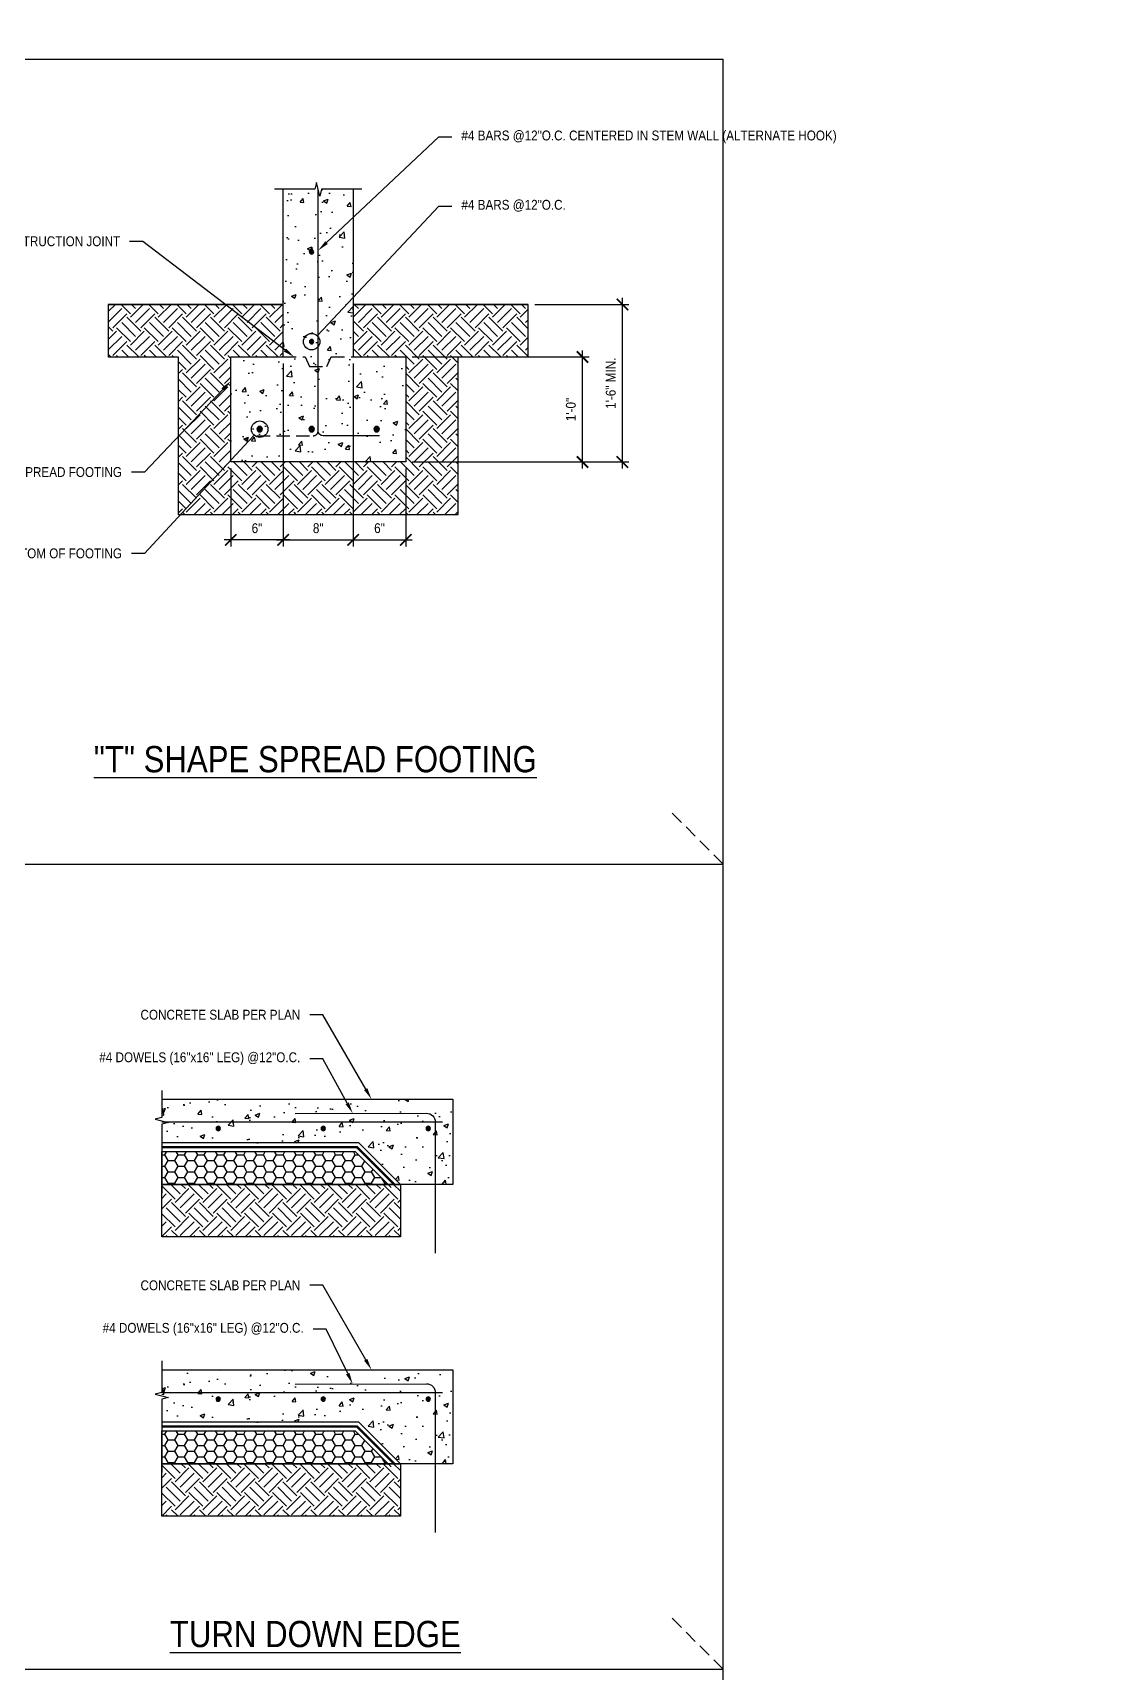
# Model space of a CAD drawing. Header units: inches. Extents: x -2661 to 42767, y -1222 to 9099.
# Drawn here: x -188 to -65.3, y 2043.2 to 2230.5 of the extents above; entities that cross this region are included whole.
import ezdxf
from ezdxf import colors
from ezdxf.entities.mleader import LeaderData, LeaderLine
from ezdxf.math import Vec2, Vec3

# ---------------------------------------------------------------- set-up
doc = ezdxf.new("R2010")
doc.units = ezdxf.units.IN
doc.header["$LTSCALE"] = 12
doc.header["$MEASUREMENT"] = 0
doc.header["$PDMODE"] = 3
doc.linetypes.add('HIDDEN2', pattern=[0.1875, 0.125, -0.0625])
doc.layers.get('0').update_dxf_attribs({"linetype": 'CONTINUOUS'})
doc.layers.get('DefPoints').update_dxf_attribs({"color": 251, "linetype": 'CONTINUOUS'})
doc.layers.add('DESIGNER COMMENTS', color=221, linetype='CONTINUOUS', plot=False)
doc.layers.add('S-ANNO-GRID-NONPLOT', color=251, linetype='CONTINUOUS', plot=False)
for name, color, linetype in [('S-ANNO-DIMS', 2, 'CONTINUOUS'), ('S-ANNO-NOTE', 4, 'CONTINUOUS'), ('S-BREAK', 2, 'CONTINUOUS'), ('S-CONC', 4, 'CONTINUOUS'), ('S-GRADE', 3, 'CONTINUOUS'), ('S-REBAR', 7, 'CONTINUOUS')]:
    doc.layers.add(name, color=color, linetype=linetype)
doc.layers.add('S-ANNO-NONPLOT', color=253, linetype='CONTINUOUS', plot=False, transparency=0.5)
doc.layers.add('S-HATCH-SOIL', color=7, linetype='CONTINUOUS', true_color=0x8f8f8f, transparency=0.8)
doc.layers.add('S-HATCH1', color=1, linetype='CONTINUOUS', transparency=0.5)
doc.layers.add('S-HATCH2', color=2, linetype='CONTINUOUS', transparency=0.5)
doc.styles.add('Arial', font='arial.ttf', dxfattribs={"width": 0.85})
doc.dimstyles.new('DIM-12_Se', dxfattribs={"dimscale": 12, "dimtxt": 0.09375, "dimasz": 0.109375, "dimexe": 0.0625, "dimexo": 0.0625, "dimgap": 0.0625, "dimtad": 1, "dimdec": 4, "dimzin": 11, "dimdsep": 46, "dimlunit": 4, "dimtxsty": 'Arial', "dimblk": 'ARCHTICK', "dimcen": 0.125, "dimdle": 0.0625, "dimclrd": 256, "dimclre": 256, "dimclrt": 4, "dimadec": 0, "dimazin": 0, "dimtfac": 0.75, "dimtdec": 4, "dimtmove": 0, "dimatfit": 3, "dimfxl": 1, "dimfrac": 1, "dimtolj": 1, "dimtzin": 0, "dimarcsym": 0})

# ---------------------------------------------------------------- blocks, each defined once
blk = doc.blocks.new('Se_24x36_STARTERS_GRID')
for p, q in [((-93.21, 276), (0, 276)), ((0, 184), (0, 276)), ((-93.21, 184), (0, 184)), ((0, 92), (0, 184)), ((-93.21, 92), (0, 92)), ((0, 0), (0, 92))]:
    blk.add_line(p, q)
at = {"linetype": 'HIDDEN2'}
for p, q in [((0, 184), (-6, 190)), ((0, 92), (-6, 98))]:
    blk.add_line(p, q, dxfattribs=at)
blk = doc.blocks.new('*U285')
h = blk.add_hatch(color=256)
h.dxf.hatch_style = 1
h.paths.add_polyline_path([(0.25, 0, 1), (-0.25, 0, 1)])
at = {"color": 0}
blk.add_circle((0, 0), 0.25, dxfattribs=at)
blk = doc.blocks.new('*U286')
h = blk.add_hatch(color=256)
h.dxf.hatch_style = 1
h.paths.add_polyline_path([(0.3125, 0, 1), (-0.3125, 0, 1)])
at = {"color": 0}
blk.add_circle((0, 0), 0.3125, dxfattribs=at)
blk = doc.blocks.new('_ARCHTICK')
at = {"color": 0, "linetype": 'ByBlock', "const_width": 0.15}
blk.add_lwpolyline([(-0.5, -0.5), (0.5, 0.5)], dxfattribs=at)
blk = doc.blocks.new('*D1944')
at = {"layer": 'DefPoints', "color": 0, "transparency": 16777216}
for p in [(-151.37, 2193.5), (-145.37, 2181.5), (-145.37, 2172.6)]:
    blk.add_point(p, dxfattribs=at)
at = {"layer": 'S-ANNO-DIMS', "lineweight": -2, "transparency": 16777216}
for p, q in [((-151.37, 2192.75), (-151.37, 2171.85)), ((-145.37, 2180.75), (-145.37, 2171.85)), ((-152.12, 2172.6), (-144.62, 2172.6))]:
    blk.add_line(p, q, dxfattribs=at)
at = {"layer": 'S-ANNO-DIMS', "lineweight": -2, "transparency": 16777216, "xscale": 1.3125, "yscale": 1.3125, "zscale": 1.3125, "rotation": 180}
blk.add_blockref('_ARCHTICK', (-151.37, 2172.6), dxfattribs=at)
at = {"layer": 'S-ANNO-DIMS', "lineweight": -2, "transparency": 16777216, "xscale": 1.3125, "yscale": 1.3125, "zscale": 1.3125}
blk.add_blockref('_ARCHTICK', (-145.37, 2172.6), dxfattribs=at)
at = {"layer": 'S-ANNO-DIMS', "color": 4, "transparency": 16777216, "insert": (-148.37, 2173.93), "char_height": 1.125, "attachment_point": 5, "style": 'Arial'}
blk.add_mtext('\\A1;6"', dxfattribs=at)
blk = doc.blocks.new('_DotBlank')
at = {"color": 0, "lineweight": -2}
blk.add_line((-0.5, 0), (-1, 0), dxfattribs=at)
blk.add_circle((0, 0), 0.5, dxfattribs=at)
blk = doc.blocks.new('*D1930')
at = {"layer": 'DefPoints', "color": 0, "transparency": 16777216}
for p in [(-159.37, 2193.5), (-165.37, 2181.5), (-165.37, 2172.6)]:
    blk.add_point(p, dxfattribs=at)
at = {"layer": 'S-ANNO-DIMS', "lineweight": -2, "transparency": 16777216}
for p, q in [((-159.37, 2192.75), (-159.37, 2171.85)), ((-165.37, 2180.75), (-165.37, 2171.85)), ((-158.62, 2172.6), (-166.12, 2172.6))]:
    blk.add_line(p, q, dxfattribs=at)
at = {"layer": 'S-ANNO-DIMS', "lineweight": -2, "transparency": 16777216, "xscale": 1.3125, "yscale": 1.3125, "zscale": 1.3125, "rotation": 180}
blk.add_blockref('_ARCHTICK', (-165.37, 2172.6), dxfattribs=at)
at = {"layer": 'S-ANNO-DIMS', "lineweight": -2, "transparency": 16777216, "xscale": 1.3125, "yscale": 1.3125, "zscale": 1.3125}
blk.add_blockref('_ARCHTICK', (-159.37, 2172.6), dxfattribs=at)
at = {"layer": 'S-ANNO-DIMS', "color": 4, "transparency": 16777216, "insert": (-162.37, 2173.93), "char_height": 1.125, "attachment_point": 5, "style": 'Arial'}
blk.add_mtext('\\A1;6"', dxfattribs=at)
blk = doc.blocks.new('*D1931')
at = {"layer": 'DefPoints', "color": 0, "transparency": 16777216}
for p in [(-159.37, 2193.5), (-151.37, 2193.5), (-151.37, 2172.6)]:
    blk.add_point(p, dxfattribs=at)
at = {"layer": 'S-ANNO-DIMS', "lineweight": -2, "transparency": 16777216}
for p, q in [((-159.37, 2192.75), (-159.37, 2171.85)), ((-151.37, 2192.75), (-151.37, 2171.85)), ((-160.12, 2172.6), (-150.62, 2172.6))]:
    blk.add_line(p, q, dxfattribs=at)
at = {"layer": 'S-ANNO-DIMS', "lineweight": -2, "transparency": 16777216, "xscale": 1.3125, "yscale": 1.3125, "zscale": 1.3125, "rotation": 180}
blk.add_blockref('_ARCHTICK', (-159.37, 2172.6), dxfattribs=at)
at = {"layer": 'S-ANNO-DIMS', "lineweight": -2, "transparency": 16777216, "xscale": 1.3125, "yscale": 1.3125, "zscale": 1.3125}
blk.add_blockref('_ARCHTICK', (-151.37, 2172.6), dxfattribs=at)
at = {"layer": 'S-ANNO-DIMS', "color": 4, "transparency": 16777216, "insert": (-155.37, 2173.93), "char_height": 1.125, "attachment_point": 5, "style": 'Arial'}
blk.add_mtext('\\A1;8"', dxfattribs=at)
blk = doc.blocks.new('*D1932')
at = {"layer": 'DefPoints', "color": 0, "transparency": 16777216}
for p in [(-145.37, 2193.5), (-125.17, 2193.5), (-145.37, 2181.5)]:
    blk.add_point(p, dxfattribs=at)
at = {"layer": 'S-ANNO-DIMS', "lineweight": -2, "transparency": 16777216}
for p, q in [((-125.17, 2180.75), (-125.17, 2194.25)), ((-144.62, 2193.5), (-124.42, 2193.5)), ((-144.62, 2181.5), (-124.42, 2181.5))]:
    blk.add_line(p, q, dxfattribs=at)
at = {"layer": 'S-ANNO-DIMS', "lineweight": -2, "transparency": 16777216, "xscale": 1.3125, "yscale": 1.3125, "zscale": 1.3125}
for p, rotation in [((-125.17, 2193.5), 90), ((-125.17, 2181.5), 270)]:
    blk.add_blockref('_ARCHTICK', p, dxfattribs=dict(at, rotation=rotation))
at = {"layer": 'S-ANNO-DIMS', "color": 4, "transparency": 16777216, "insert": (-126.5, 2187.5), "char_height": 1.125, "attachment_point": 5, "rotation": 90, "style": 'Arial'}
blk.add_mtext('\\A1;1\'-0"', dxfattribs=at)
blk = doc.blocks.new('*D1933')
at = {"layer": 'DefPoints', "color": 0, "transparency": 16777216}
for p in [(-131.37, 2199.5), (-120.61, 2199.5), (-140.31, 2181.5)]:
    blk.add_point(p, dxfattribs=at)
at = {"layer": 'S-ANNO-DIMS', "lineweight": -2, "transparency": 16777216}
for p, q in [((-130.62, 2199.5), (-119.86, 2199.5)), ((-120.61, 2180.75), (-120.61, 2200.25)), ((-139.56, 2181.5), (-119.86, 2181.5))]:
    blk.add_line(p, q, dxfattribs=at)
at = {"layer": 'S-ANNO-DIMS', "lineweight": -2, "transparency": 16777216, "xscale": 1.3125, "yscale": 1.3125, "zscale": 1.3125}
for p, rotation in [((-120.61, 2199.5), 90), ((-120.61, 2181.5), 270)]:
    blk.add_blockref('_ARCHTICK', p, dxfattribs=dict(at, rotation=rotation))
at = {"layer": 'S-ANNO-DIMS', "color": 4, "transparency": 16777216, "insert": (-121.94, 2190.5), "char_height": 1.125, "attachment_point": 5, "rotation": 90, "style": 'Arial'}
blk.add_mtext('\\A1;1\'-6" MIN.', dxfattribs=at)

msp = doc.modelspace()

# ---------------------------------------------------------------- hatches: boundary and pattern name
at = {"layer": 'S-HATCH-SOIL'}
h = msp.add_hatch(dxfattribs=at)
h.set_pattern_fill('EARTH', color=256, scale=9, angle=45, style=0)
h.set_pattern_definition([(45, (-2247.111, 259.0165), (2e-16, 3.1819805), [2.25, -2.25]), (45, (-2247.7076, 259.6131), (2e-16, 3.1819805), [2.25, -2.25]), (45, (-2248.3042, 260.2098), (2e-16, 3.1819805), [2.25, -2.25]), (135, (-2248.3042, 260.6075), (-3.1819805, 7e-16), [2.25, -2.25]), (135, (-2247.7076, 261.2041), (-3.1819805, 7e-16), [2.25, -2.25]), (135, (-2247.111, 261.8007), (-3.1819805, 7e-16), [2.25, -2.25])])
h.paths.add_polyline_path([(-131.37364, 2199.49914), (-151.37364, 2199.49914), (-151.37364, 2193.49914), (-145.37364, 2193.49914), (-145.37364, 2181.49914), (-165.37364, 2181.49914), (-165.37364, 2193.49914), (-159.37364, 2193.49914), (-159.37364, 2199.49914), (-179.37364, 2199.49914), (-179.37364, 2193.49914), (-171.37364, 2193.49914), (-171.37364, 2175.49914), (-139.37364, 2175.49914), (-139.37364, 2193.49914), (-131.37364, 2193.49914)])
h = msp.add_hatch(dxfattribs=at)
h.set_pattern_fill('HONEY', color=256, scale=6, style=0)
h.set_pattern_definition([(1e-14, (6154.4842, 4867.327), (1.125, 0.64951905), [0.75, -1.5]), (120, (6154.4842, 4867.327), (-1.125, 0.64951905), [0.75, -1.5]), (60, (6154.4842, 4867.327), (1e-17, 1.299038106), [-1.5, 0.75])])
h.paths.add_polyline_path([(-173.23953, 2102.69505), (-151.14183, 2102.69505), (-147.39183, 2098.94505), (-173.23953, 2098.94505)])
h = msp.add_hatch(dxfattribs=at)
h.set_pattern_fill('EARTH', color=256, scale=9, angle=135, style=0)
h.set_pattern_definition([(135, (1356.8088, -1789.9211), (-3.1819805, -5e-13), [2.25, -2.25]), (135, (1356.2122, -1790.5178), (-3.1819805, -5e-13), [2.25, -2.25]), (135, (1355.6156, -1791.1144), (-3.1819805, -5e-13), [2.25, -2.25]), (225, (1355.2178, -1791.1144), (5e-13, -3.1819805), [2.25, -2.25]), (225, (1354.6212, -1790.5178), (5e-13, -3.1819805), [2.25, -2.25]), (225, (1354.0246, -1789.9211), (5e-13, -3.1819805), [2.25, -2.25])])
h.paths.add_polyline_path([(-173.24189, 2092.94505), (-173.24189, 2098.94505), (-145.97762, 2098.94505), (-145.97762, 2092.94505)])
h = msp.add_hatch(dxfattribs=at)
h.set_pattern_fill('HONEY', color=256, scale=6, style=0)
h.set_pattern_definition([(1e-14, (6154.4842, 4835.4044), (1.125, 0.64951905), [0.75, -1.5]), (120, (6154.4842, 4835.4044), (-1.125, 0.64951905), [0.75, -1.5]), (60, (6154.4842, 4835.4044), (1e-17, 1.299038106), [-1.5, 0.75])])
h.paths.add_polyline_path([(-173.23953, 2070.77248), (-151.14183, 2070.77248), (-147.39183, 2067.02248), (-173.23953, 2067.02248)])
h = msp.add_hatch(dxfattribs=at)
h.set_pattern_fill('EARTH', color=256, scale=9, angle=135, style=0)
h.set_pattern_definition([(135, (1356.8088, -1821.8437), (-3.1819805, -5e-13), [2.25, -2.25]), (135, (1356.2122, -1822.4403), (-3.1819805, -5e-13), [2.25, -2.25]), (135, (1355.6156, -1823.037), (-3.1819805, -5e-13), [2.25, -2.25]), (225, (1355.2178, -1823.037), (5e-13, -3.1819805), [2.25, -2.25]), (225, (1354.6212, -1822.4403), (5e-13, -3.1819805), [2.25, -2.25]), (225, (1354.0246, -1821.8437), (5e-13, -3.1819805), [2.25, -2.25])])
h.paths.add_polyline_path([(-173.24189, 2061.02248), (-173.24189, 2067.02248), (-145.97762, 2067.02248), (-145.97762, 2061.02248)])
at = {"layer": 'S-HATCH2'}
h = msp.add_hatch(dxfattribs=at)
h.set_pattern_fill('AR-CONC', color=256, scale=0.75, style=0)
h.set_pattern_definition([(50, (-1339.673, 988.069), (5.379451, -0.470641), [0.5625, -6.1875]), (355, (-1339.673, 988.069), (-1.040635, 5.641441), [0.45, -4.95]), (100.45144, (-1339.2245, 988.03), (4.338816, 5.1708), [0.478051, -5.258566]), (46.1842, (-1339.673, 989.569), (8.00431, -1.241395), [0.84375, -9.28125]), (96.63564, (-1339.006, 989.466), (7.009965, 7.30589), [0.717078, -7.887853]), (351.18416, (-1339.673, 989.569), (7.009965, 7.30589), [0.675, -7.425]), (21, (-1338.923, 989.194), (4.476803, -3.019642), [0.5625, -6.1875]), (326, (-1338.923, 989.194), (1.824865, 5.438625), [0.45, -4.95]), (71.45144, (-1338.5497, 988.9425), (6.301668, 2.418984), [0.478051, -5.258566]), (37.5, (-1339.6728, 988.0692), (0.091199, 2.496704), [0, -4.89, 0, -5.025, 0, -4.96875]), (7.5, (-1339.6728, 988.0692), (1.9730215, 2.958088), [0, -2.865, 0, -4.7775, 0, -1.89375]), (327.5, (-1341.3453, 988.0692), (4.0036683, -0.1691615), [0, -1.875, 0, -5.85, 0, -7.7625]), (317.5, (-1342.0953, 988.069), (4.373896, 0.7507874), [0, -2.4375, 0, -3.885, 0, -5.5125])])
h.paths.add_polyline_path([(-159.37364, 2193.49914), (-165.37364, 2193.49914), (-165.37364, 2181.49914), (-145.37364, 2181.49914), (-145.37364, 2193.49914), (-151.37364, 2193.49914), (-151.37364, 2212.67356), (-154.99507, 2212.67356), (-155.18435, 2211.89521), (-155.37364, 2212.67356), (-159.37364, 2212.67356)])
h = msp.add_hatch(dxfattribs=at)
h.set_pattern_fill('AR-CONC', color=256, scale=0.75, style=0)
h.set_pattern_definition([(50, (6154.484, 4867.327), (5.3794514, -0.470641), [0.5625, -6.1875]), (355, (6154.484, 4867.327), (-1.040635, 5.641441), [0.45, -4.95]), (100.451444, (6154.9325, 4867.288), (4.3388164, 5.1708), [0.4780514, -5.258566]), (46.1842, (6154.484, 4868.827), (8.00431, -1.2413946), [0.84375, -9.28125]), (96.63564, (6155.151, 4868.7235), (7.009965, 7.3058895), [0.717078, -7.887853]), (351.18416, (6154.484, 4868.827), (7.009965, 7.3058895), [0.675, -7.425]), (21, (6155.234, 4868.452), (4.476803, -3.0196417), [0.5625, -6.1875]), (326, (6155.234, 4868.452), (1.824865, 5.4386253), [0.45, -4.95]), (71.451445, (6155.6073, 4868.2003), (6.301668, 2.4189836), [0.4780514, -5.258566]), (37.5, (6154.4842, 4867.327), (0.0911989, 2.4967039), [0, -4.89, 0, -5.025, 0, -4.96875]), (7.5, (6154.4842, 4867.327), (1.9730215, 2.9580878), [0, -2.865, 0, -4.7775, 0, -1.89375]), (327.5, (6152.8117, 4867.327), (4.0036683, -0.16916154), [0, -1.875, 0, -5.85, 0, -7.7625]), (317.5, (6152.0617, 4867.327), (4.3738963, 0.7507874), [0, -2.4375, 0, -3.885, 0, -5.5125])])
h.paths.add_polyline_path([(-150.72762, 2103.69505), (-145.97762, 2098.94505), (-139.97762, 2098.94505), (-139.97762, 2108.69505), (-173.24103, 2108.69505), (-173.23888, 2106.19498), (-172.46085, 2106.00577), (-173.23921, 2105.81648), (-173.23912, 2103.69505)])
h = msp.add_hatch(dxfattribs=at)
h.set_pattern_fill('AR-CONC', color=256, scale=0.75, style=0)
h.set_pattern_definition([(50, (6154.484, 4835.4044), (5.3794514, -0.470641), [0.5625, -6.1875]), (355, (6154.484, 4835.4044), (-1.040635, 5.641441), [0.45, -4.95]), (100.451444, (6154.9325, 4835.365), (4.3388164, 5.1708), [0.4780514, -5.258566]), (46.1842, (6154.484, 4836.9044), (8.00431, -1.2413946), [0.84375, -9.28125]), (96.63564, (6155.151, 4836.801), (7.009965, 7.3058895), [0.717078, -7.887853]), (351.18416, (6154.484, 4836.904), (7.009965, 7.3058895), [0.675, -7.425]), (21, (6155.234, 4836.5294), (4.476803, -3.0196417), [0.5625, -6.1875]), (326, (6155.234, 4836.5294), (1.824865, 5.4386253), [0.45, -4.95]), (71.451445, (6155.6073, 4836.278), (6.301668, 2.4189836), [0.4780514, -5.258566]), (37.5, (6154.4842, 4835.4044), (0.0911989, 2.4967039), [0, -4.89, 0, -5.025, 0, -4.96875]), (7.5, (6154.4842, 4835.4044), (1.9730215, 2.9580878), [0, -2.865, 0, -4.7775, 0, -1.89375]), (327.5, (6152.8117, 4835.4044), (4.0036683, -0.16916154), [0, -1.875, 0, -5.85, 0, -7.7625]), (317.5, (6152.0617, 4835.4044), (4.3738963, 0.7507874), [0, -2.4375, 0, -3.885, 0, -5.5125])])
h.paths.add_polyline_path([(-150.72762, 2071.77248), (-145.97762, 2067.02248), (-139.97762, 2067.02248), (-139.97762, 2077.77248), (-173.24115, 2077.77248), (-173.23893, 2074.77242), (-172.46085, 2074.5832), (-173.23921, 2074.39391), (-173.23911, 2071.77248)])

# ---------------------------------------------------------------- linework, layer by layer
at = {"layer": 'S-ANNO-NONPLOT'}
for points in [[(-131.37364, 2199.49914), (-151.37364, 2199.49914), (-151.37364, 2193.49914), (-145.37364, 2193.49914), (-145.37364, 2181.49914), (-165.37364, 2181.49914), (-165.37364, 2193.49914), (-159.37364, 2193.49914), (-159.37364, 2199.49914), (-179.37364, 2199.49914), (-179.37364, 2193.49914), (-171.37364, 2193.49914), (-171.37364, 2175.49914), (-139.37364, 2175.49914), (-139.37364, 2193.49914), (-131.37364, 2193.49914)], [(-173.23953, 2102.69505), (-151.14183, 2102.69505), (-147.39183, 2098.94505), (-147.39183, 2098.94505), (-173.23953, 2098.94505)], [(-173.23953, 2070.77248), (-151.14183, 2070.77248), (-147.39183, 2067.02248), (-147.39183, 2067.02248), (-173.23953, 2067.02248)]]:
    msp.add_lwpolyline(points, close=True, dxfattribs=at)
for points in [[(-173.23953, 2103.19505), (-150.93472, 2103.19505), (-146.68472, 2098.94505)], [(-173.23953, 2102.69505), (-151.14183, 2102.69505), (-147.03828, 2098.5915)], [(-173.23953, 2071.27248), (-150.93472, 2071.27248), (-146.68472, 2067.02248)], [(-173.23953, 2070.77248), (-151.14183, 2070.77248), (-147.03828, 2066.66893)]]:
    msp.add_lwpolyline(points, dxfattribs=at)
at = {"layer": 'S-ANNO-NONPLOT', "transparency": 33554495}
for points in [[(-173.24189, 2092.94505), (-173.24189, 2098.94505), (-145.97762, 2098.94505), (-145.97762, 2092.94505)], [(-173.24189, 2061.02248), (-173.24189, 2067.02248), (-145.97762, 2067.02248), (-145.97762, 2061.02248)]]:
    msp.add_lwpolyline(points, close=True, dxfattribs=at)
at = {"layer": 'S-ANNO-NOTE', "linetype": 'HIDDEN2', "const_width": 0.25}
for points in [[(-173.2391, 2103.19415), (-150.93472, 2103.19505), (-146.68472, 2098.94505)], [(-173.2391, 2071.27158), (-150.93472, 2071.27248), (-146.68472, 2067.02248)]]:
    msp.add_lwpolyline(points, dxfattribs=at)
at = {"layer": 'S-BREAK'}
for points in [[(-150.37364, 2212.67356), (-154.99507, 2212.67356), (-155.18435, 2211.89521), (-155.56293, 2213.45191), (-155.75221, 2212.67356), (-160.37364, 2212.67356)], [(-173.24189, 2109.69505), (-173.23921, 2106.57363), (-174.01756, 2106.38434), (-172.46085, 2106.00577), (-173.23921, 2105.81648), (-173.23889, 2097.94505)], [(-173.24189, 2078.77248), (-173.23921, 2075.15106), (-174.01756, 2074.96177), (-172.46085, 2074.5832), (-173.23921, 2074.39391), (-173.23889, 2066.02248)]]:
    msp.add_lwpolyline(points, dxfattribs=at)
at = {"layer": 'S-CONC'}
for points in [[(-151.37364, 2212.67356), (-151.37364, 2193.49914), (-145.37364, 2193.49914), (-145.37364, 2181.49914), (-165.37364, 2181.49914), (-165.37364, 2193.49914), (-159.37364, 2193.49914), (-159.37364, 2212.67356)], [(-173.23953, 2108.69505), (-139.97762, 2108.69505), (-139.97762, 2098.94505), (-145.97762, 2098.94505), (-150.72762, 2103.69505), (-173.23953, 2103.69505)], [(-173.23953, 2077.77248), (-139.97762, 2077.77248), (-139.97762, 2067.02248), (-145.97762, 2067.02248), (-150.72762, 2071.77248), (-173.23953, 2071.77248)]]:
    msp.add_lwpolyline(points, dxfattribs=at)
at = {"layer": 'S-CONC', "color": 2, "linetype": 'HIDDEN2'}
msp.add_lwpolyline([(-159.37364, 2193.49914), (-156.87364, 2193.49914), (-156.37364, 2192.39357), (-154.37364, 2192.39357), (-153.87364, 2193.49914), (-151.37364, 2193.49914)], dxfattribs=at)
at = {"layer": 'S-GRADE'}
for p, q in [((-179.37364, 2199.49914), (-159.37364, 2199.49914)), ((-151.37364, 2199.49914), (-131.37364, 2199.49914))]:
    msp.add_line(p, q, dxfattribs=at)
at = {"layer": 'S-HATCH1'}
for p, q in [((-145.97762, 2098.94505), (-173.23953, 2098.94505)), ((-145.97762, 2067.02248), (-173.23953, 2067.02248))]:
    msp.add_line(p, q, dxfattribs=at)
at = {"layer": 'S-REBAR'}
for p, q in [((-173.25422, 2106.08585), (-141.15174, 2106.08585)), ((-173.25422, 2075.16328), (-141.15174, 2075.16328))]:
    msp.add_line(p, q, dxfattribs=at)
for points in [[(-148.37364, 2184.49914), (-154.81309, 2184.49914, -0.414213562), (-155.37364, 2185.05968), (-155.37364, 2212.67356)], [(-157.99124, 2107.05659), (-142.99124, 2107.08585, -0.414213562), (-141.99124, 2106.08585), (-141.99124, 2091.08585)], [(-157.99124, 2076.13402), (-142.99124, 2076.16328, -0.414213562), (-141.99124, 2075.16328), (-141.99124, 2059.16328)]]:
    msp.add_lwpolyline(points, format="xyb", dxfattribs=at)
at = {"layer": 'S-REBAR', "linetype": 'HIDDEN2'}
msp.add_lwpolyline([(-162.37364, 2184.49914), (-155.93418, 2184.49914, 0.414213562), (-155.37364, 2185.05968)], format="xyb", dxfattribs=at)

# ---------------------------------------------------------------- block references
at = {"layer": 'S-ANNO-GRID-NONPLOT'}
msp.add_blockref('Se_24x36_STARTERS_GRID', (-109.09998, 1951.54657), dxfattribs=at)
at = {"layer": 'S-REBAR', "linetype": 'ByBlock', "xscale": -1}
for name, p in [('*U285', (-156.12364, 2205.49914)), ('*U285', (-156.12364, 2195.24914)), ('*U286', (-162.06114, 2185.24914)), ('*U286', (-156.12364, 2185.24914)), ('*U286', (-148.68614, 2185.24914)), ('*U285', (-166.79383, 2105.33585)), ('*U285', (-154.79383, 2105.33585)), ('*U285', (-142.79383, 2105.33585)), ('*U285', (-166.79383, 2074.41328)), ('*U285', (-154.79383, 2074.41328)), ('*U285', (-142.79383, 2074.41328))]:
    msp.add_blockref(name, p, dxfattribs=at)

# ---------------------------------------------------------------- texts
at = {"layer": 'S-ANNO-NOTE', "color": 191, "char_height": 3, "style": 'Arial'}
for s, insert, width, attachment_point in [('{\\L"T" SHAPE SPREAD FOOTING }', (-155.70453, 2145.99708), 80.4661785, 8), ('{\\LTURN DOWN EDGE}', (-155.70453, 2047.54657), 80.1960743, 5)]:
    msp.add_mtext(s, dxfattribs=dict(at, insert=insert, width=width, attachment_point=attachment_point))

# ---------------------------------------------------------------- dimensions: what is measured, and where the dimension line sits
at = {"layer": 'S-ANNO-DIMS'}
dim = msp.add_linear_dim(base=(-120.6113, 2199.49914), p1=(-140.31058, 2181.49914), p2=(-131.37364, 2199.49914), angle=90, text='<> MIN.', dimstyle='DIM-12_Se', dxfattribs=at)
dim.commit()
dim.dimension.update_dxf_attribs({"geometry": '*D1933', "text_midpoint": (-121.9357, 2190.49914)})
for base, p1, p2, angle, picture, middle in [((-125.1713, 2193.49914), (-145.37364, 2181.49914), (-145.37364, 2193.49914), 90, '*D1932', (-126.4957, 2187.49914)), ((-151.37364, 2172.60256), (-159.37364, 2193.49914), (-151.37364, 2193.49914), 180, '*D1931', (-155.37364, 2173.92695)), ((-145.37364, 2172.60256), (-151.37364, 2193.49914), (-145.37364, 2181.49914), 180, '*D1944', (-148.37364, 2173.92695))]:
    dim = msp.add_linear_dim(base=base, p1=p1, p2=p2, angle=angle, dimstyle='DIM-12_Se', dxfattribs=at)
    dim.commit()
    dim.dimension.update_dxf_attribs({"geometry": picture, "text_midpoint": middle})
dim = msp.add_linear_dim(base=(-165.37364, 2172.60256), p1=(-159.37364, 2193.49914), p2=(-165.37364, 2181.49914), dimstyle='DIM-12_Se', dxfattribs=at)
dim.commit()
dim.dimension.update_dxf_attribs({"geometry": '*D1930', "text_midpoint": (-162.37364, 2173.92695)})

# ---------------------------------------------------------------- leaders
at = {"layer": 'DESIGNER COMMENTS'}
ml = msp.add_multileader_mtext('Standard', dxfattribs=at)
ml.set_content('\\A1;{\\C221;**OR REMOVE BLOCKING  AND CHECK STEEL BEAM FOR COMPRESSION/FULLY UNBRACED**}', color=4, style='Arial')
ml.set_leader_properties(color=2)
ml.build(insert=Vec2(0, 0))
ml.multileader.update_dxf_attribs({"dogleg_length": 0.36, "arrow_head_size": 1.3125, "scale": 12})
ctx = ml.context
ctx.base_point, ctx.scale, ctx.char_height, ctx.arrow_head_size, ctx.landing_gap_size, ctx.plane_origin = Vec3(-821.89359, 2812.87241), 12, 1.125, 1.3125, 1.08, Vec3(-798.84089, 3112.57783)
ctx.text_align_type = 2
notes = []
notes.append((ctx, [(0, (0, 0, 0), (0, 0), (1, 0), 1, [])]))
ctx.mtext.insert, ctx.mtext.width, ctx.mtext.alignment, ctx.mtext.flow_direction = Vec3(-803.19341, 2813.4445), 18.6130968, 3, 5
ml = msp.add_multileader_mtext('Standard', dxfattribs=at)
ml.set_content('\\A1;{\\C221;**OR REMOVE BLOCKING  AND CHECK STEEL BEAM FOR COMPRESSION/FULLY UNBRACED**}', color=4, style='Arial')
ml.set_leader_properties(color=2)
ml.build(insert=Vec2(0, 0))
ml.multileader.update_dxf_attribs({"dogleg_length": 0.36, "arrow_head_size": 1.3125, "scale": 12})
ctx = ml.context
ctx.base_point, ctx.scale, ctx.char_height, ctx.arrow_head_size, ctx.landing_gap_size, ctx.plane_origin = Vec3(-919.29777, 2809.54938), 12, 1.125, 1.3125, 1.08, Vec3(-896.24507, 3109.25481)
ctx.text_align_type = 2
notes.append((ctx, [(0, (0, 0, 0), (0, 0), (1, 0), 1, [])]))
ctx.mtext.insert, ctx.mtext.width, ctx.mtext.alignment, ctx.mtext.flow_direction = Vec3(-900.59759, 2810.12148), 18.6130968, 3, 5
ml = msp.add_multileader_mtext('Standard', dxfattribs=at)
ml.set_content('\\A1;{\\C221;**OR REMOVE BLOCKING  AND CHECK STEEL BEAM FOR COMPRESSION/FULLY UNBRACED**}', color=4, style='Arial')
ml.set_leader_properties(color=2)
ml.build(insert=Vec2(0, 0))
ml.multileader.update_dxf_attribs({"dogleg_length": 0.36, "arrow_head_size": 1.3125, "scale": 12})
ctx = ml.context
ctx.base_point, ctx.scale, ctx.char_height, ctx.arrow_head_size, ctx.landing_gap_size, ctx.plane_origin = Vec3(-899.76304, 2702.80006), 12, 1.125, 1.3125, 1.08, Vec3(-876.71034, 3002.50548)
ctx.text_align_type = 2
notes.append((ctx, [(0, (0, 0, 0), (0, 0), (1, 0), 1, [])]))
ctx.mtext.insert, ctx.mtext.width, ctx.mtext.alignment, ctx.mtext.flow_direction = Vec3(-881.06286, 2703.37215), 18.6130968, 3, 5
ml = msp.add_multileader_mtext('Standard', dxfattribs=at)
ml.set_content('\\A1;{\\C221;**OR REMOVE BLOCKING  AND CHECK STEEL BEAM FOR COMPRESSION/FULLY UNBRACED**}', color=4, style='Arial')
ml.set_leader_properties(color=2)
ml.build(insert=Vec2(0, 0))
ml.multileader.update_dxf_attribs({"dogleg_length": 0.36, "arrow_head_size": 1.3125, "scale": 12})
ctx = ml.context
ctx.base_point, ctx.scale, ctx.char_height, ctx.arrow_head_size, ctx.landing_gap_size, ctx.plane_origin = Vec3(-801.79391, 2704.25533), 12, 1.125, 1.3125, 1.08, Vec3(-778.74122, 3003.96076)
ctx.text_align_type = 2
notes.append((ctx, [(0, (0, 0, 0), (0, 0), (1, 0), 1, [])]))
ctx.mtext.insert, ctx.mtext.width, ctx.mtext.alignment, ctx.mtext.flow_direction = Vec3(-783.09374, 2704.82743), 18.6130968, 3, 5
ml = msp.add_multileader_mtext('Standard', dxfattribs=at)
ml.set_content('\\A1;{\\C221;**OR REMOVE BLOCKING  AND CHECK STEEL BEAM FOR COMPRESSION/FULLY UNBRACED**}', color=4, style='Arial')
ml.set_leader_properties(color=2)
ml.build(insert=Vec2(0, 0))
ml.multileader.update_dxf_attribs({"dogleg_length": 0.36, "arrow_head_size": 1.3125, "scale": 12})
ctx = ml.context
ctx.base_point, ctx.scale, ctx.char_height, ctx.arrow_head_size, ctx.landing_gap_size, ctx.plane_origin = Vec3(-912.68205, 2632.22233), 12, 1.125, 1.3125, 1.08, Vec3(-889.62935, 2924.45911)
ctx.text_align_type = 2
notes.append((ctx, [(0, (0, 0, 0), (0, 0), (1, 0), 1, [])]))
ctx.mtext.insert, ctx.mtext.width, ctx.mtext.alignment, ctx.mtext.flow_direction = Vec3(-893.98187, 2632.79442), 18.6130968, 3, 5
at = {"layer": 'S-ANNO-NOTE'}
ml = msp.add_multileader_mtext('Standard', dxfattribs=at)
ml.set_content('#4 BARS @12"O.C. CENTERED IN STEM WALL (ALTERNATE HOOK)', color=4, style='Arial')
ml.set_leader_properties(color=2)
ml.build(insert=Vec2(0, 0))
ml.multileader.update_dxf_attribs({"dogleg_length": 0.36, "arrow_head_size": 1.3125, "scale": 12})
ctx = ml.context
ctx.base_point, ctx.scale, ctx.char_height, ctx.arrow_head_size, ctx.landing_gap_size, ctx.plane_origin = Vec3(-140.08671, 2218.6469), 12, 1.125, 1.3125, 1.08, Vec3(-123.31527, 2517.92306)
notes.append((ctx, [(1, (1, 1, 0), (-141.58671, 2218.6469), (1, 0), 1.5, [(0, [(-155.37364, 2205.66887)], 0, [])])]))
ctx.mtext.insert, ctx.mtext.width, ctx.mtext.flow_direction = Vec3(-139.00671, 2219.37478), 18.6740144, 5
ml = msp.add_multileader_mtext('Standard', dxfattribs=at)
ml.set_content('#4 BARS @12"O.C.', color=4, style='Arial')
ml.set_leader_properties(color=2)
ml.set_arrow_properties(name='DOTBLANK')
ml.build(insert=Vec2(0, 0))
ml.multileader.update_dxf_attribs({"dogleg_length": 0.36, "arrow_head_size": 1.875, "scale": 12})
ctx = ml.context
ctx.base_point, ctx.scale, ctx.char_height, ctx.arrow_head_size, ctx.landing_gap_size, ctx.plane_origin = Vec3(-140.08671, 2210.72553), 12, 1.125, 1.875, 1.08, Vec3(-187.43201, 2509.25361)
notes.append((ctx, [(0, (1, 1, 0), (-141.58671, 2210.72553), (1, 0), 1.5, [(0, [(-156.12364, 2195.24914)], 0, [])])]))
ctx.mtext.insert, ctx.mtext.width, ctx.mtext.flow_direction = Vec3(-139.00671, 2211.45341), 14.7013617, 5
ml = msp.add_multileader_mtext('Standard', dxfattribs=at)
ml.set_content('\\A1;OPTIONAL CONSTRUCTION JOINT', color=4, style='Arial')
ml.set_leader_properties(color=2)
ml.build(insert=Vec2(0, 0))
ml.multileader.update_dxf_attribs({"dogleg_length": 0.36, "arrow_head_size": 1.3125, "scale": 12})
ctx = ml.context
ctx.base_point, ctx.scale, ctx.char_height, ctx.arrow_head_size, ctx.landing_gap_size, ctx.plane_origin = Vec3(-196.79324, 2206.71472), 12, 1.125, 1.3125, 1.08, Vec3(-123.31527, 2500.73873)
ctx.text_align_type = 2
notes.append((ctx, [(0, (1, 1, 0), (-175.42044, 2206.71472), (-1, 0), 1.5, [(0, [(-158.12364, 2193.49914)], 0, [])])]))
ctx.mtext.insert, ctx.mtext.width, ctx.mtext.alignment, ctx.mtext.flow_direction = Vec3(-178.00044, 2207.28681), 19.5918972, 3, 5
ml = msp.add_multileader_mtext('Standard', dxfattribs=at)
ml.set_content('\\A1;{\\C4;CONCRETE SPREAD FOOTING}', color=4, style='Arial')
ml.set_leader_properties(color=2)
ml.build(insert=Vec2(0, 0))
ml.multileader.update_dxf_attribs({"dogleg_length": 0.36, "arrow_head_size": 1.3125, "scale": 12})
ctx = ml.context
ctx.base_point, ctx.scale, ctx.char_height, ctx.arrow_head_size, ctx.landing_gap_size, ctx.plane_origin = Vec3(-192.09991, 2180.34353), 12, 1.125, 1.3125, 1.08, Vec3(-123.31527, 2473.37833)
ctx.text_align_type = 2
notes.append((ctx, [(0, (1, 1, 0), (-175.21678, 2180.34353), (-1, 0), 1.5, [(0, [(-165.37364, 2190.742)], 0, [])])]))
ctx.mtext.insert, ctx.mtext.width, ctx.mtext.alignment, ctx.mtext.flow_direction = Vec3(-177.79678, 2180.91562), 19.5918972, 3, 5
ml = msp.add_multileader_mtext('Standard', dxfattribs=at)
ml.set_content('{\\C4;(3) #4 BARS AT BOTTOM OF FOOTING}', color=4, style='Arial')
ml.set_leader_properties(color=2)
ml.set_arrow_properties(name='DOTBLANK')
ml.build(insert=Vec2(0, 0))
ml.multileader.update_dxf_attribs({"dogleg_length": 0.36, "arrow_head_size": 1.875, "scale": 12})
ctx = ml.context
ctx.base_point, ctx.scale, ctx.char_height, ctx.arrow_head_size, ctx.landing_gap_size, ctx.plane_origin = Vec3(-194.35681, 2171.05101), 12, 1.125, 1.875, 1.08, Vec3(-123.31527, 2469.38583)
ctx.text_align_type = 2
notes.append((ctx, [(0, (1, 1, 0), (-175.21678, 2171.05101), (-1, 0), 1.5, [(0, [(-162.06114, 2185.24914)], 0, [])])]))
ctx.mtext.insert, ctx.mtext.width, ctx.mtext.alignment, ctx.mtext.flow_direction = Vec3(-177.79678, 2171.6231), 16.4850186, 3, 5
ml = msp.add_multileader_mtext('Standard', dxfattribs=at)
ml.set_content('{\\C4;CONCRETE STEM WALL}', color=4, style='Arial')
ml.set_leader_properties(color=2)
ml.build(insert=Vec2(0, 0))
ml.multileader.update_dxf_attribs({"dogleg_length": 0.36, "arrow_head_size": 1.3125, "scale": 12})
ctx = ml.context
ctx.base_point, ctx.scale, ctx.char_height, ctx.arrow_head_size, ctx.landing_gap_size, ctx.plane_origin = Vec3(111.66034, 2160.48706), 12, 1.125, 1.3125, 1.08, Vec3(183.36242, 2446.82188)
ctx.text_align_type = 2
notes.append((ctx, [(0, (1, 1, 0), (130.79319, 2160.48706), (-1, 0), 1.5, [(0, [(142.36444, 2154.57689)], 0, [])])]))
ctx.mtext.insert, ctx.mtext.width, ctx.mtext.alignment, ctx.mtext.flow_direction = Vec3(128.21319, 2161.05915), 25.1297721, 3, 5
ml = msp.add_multileader_mtext('Standard', dxfattribs=at)
ml.set_content('#4 BARS @12"O.C. CENTERED IN STEM WALL (ALTERNATE HOOK)', color=4, style='Arial')
ml.set_leader_properties(color=2)
ml.build(insert=Vec2(0, 0))
ml.multileader.update_dxf_attribs({"dogleg_length": 0.36, "arrow_head_size": 1.3125, "scale": 12})
ctx = ml.context
ctx.base_point, ctx.scale, ctx.char_height, ctx.arrow_head_size, ctx.landing_gap_size, ctx.plane_origin = Vec3(-233.29581, 2121.32531), 12, 1.125, 1.3125, 1.08, Vec3(-216.52437, 2420.44572)
notes.append((ctx, [(1, (1, 1, 0), (-234.79581, 2121.32531), (1, 0), 1.5, [(0, [(-248.58274, 2110.49443)], 0, [])])]))
ctx.mtext.insert, ctx.mtext.width, ctx.mtext.flow_direction = Vec3(-232.21581, 2122.05318), 18.4693819, 5
ml = msp.add_multileader_mtext('Standard', dxfattribs=at)
ml.set_content('{\\C4;CONCRETE SLAB PER PLAN}', color=4, style='Arial')
ml.set_leader_properties(color=2)
ml.build(insert=Vec2(0, 0))
ml.multileader.update_dxf_attribs({"dogleg_length": 0.36, "arrow_head_size": 1.3125, "scale": 12})
ctx = ml.context
ctx.base_point, ctx.scale, ctx.char_height, ctx.arrow_head_size, ctx.landing_gap_size, ctx.plane_origin = Vec3(-172.81474, 2118.33867), 12, 1.125, 1.3125, 1.08, Vec3(-105.91925, 2405.00325)
ctx.text_align_type = 2
notes.append((ctx, [(0, (1, 1, 0), (-154.83709, 2118.33867), (-1, 0), 1.5, [(0, [(-149.28913, 2108.69505)], 0, [])])]))
ctx.mtext.insert, ctx.mtext.width, ctx.mtext.alignment, ctx.mtext.flow_direction = Vec3(-157.41709, 2118.90117), 16.6018991, 3, 5
ml = msp.add_multileader_mtext('Standard', dxfattribs=at)
ml.set_content('#4 BARS @12"O.C.', color=4, style='Arial')
ml.set_leader_properties(color=2)
ml.set_arrow_properties(name='DOTBLANK')
ml.build(insert=Vec2(0, 0))
ml.multileader.update_dxf_attribs({"dogleg_length": 0.36, "arrow_head_size": 1.875, "scale": 12})
ctx = ml.context
ctx.base_point, ctx.scale, ctx.char_height, ctx.arrow_head_size, ctx.landing_gap_size, ctx.plane_origin = Vec3(100.53922, 2110.23706), 12, 1.125, 1.875, 1.08, Vec3(89.63488, 2388.11255)
ctx.text_align_type = 2
notes.append((ctx, [(1, (1, 1, 0), (115.99775, 2110.23706), (-1, 0), 1.5, [(0, [(123.36444, 2118.37208)], 0, [])])]))
ctx.mtext.insert, ctx.mtext.width, ctx.mtext.alignment, ctx.mtext.flow_direction = Vec3(113.41775, 2110.96494), 19.2193138, 3, 5
ml = msp.add_multileader_mtext('Standard', dxfattribs=at)
ml.set_content('\\A1;#4 DOWELS (16"x16" LEG) @12"O.C.', color=4, style='Arial')
ml.set_leader_properties(color=2)
ml.build(insert=Vec2(0, 0))
ml.multileader.update_dxf_attribs({"dogleg_length": 0.36, "arrow_head_size": 1.3125, "scale": 12})
ctx = ml.context
ctx.base_point, ctx.scale, ctx.char_height, ctx.arrow_head_size, ctx.landing_gap_size, ctx.plane_origin = Vec3(-174.97511, 2113.30982), 12, 1.125, 1.3125, 1.08, Vec3(-105.91925, 2378.24207)
ctx.text_align_type = 2
notes.append((ctx, [(0, (1, 1, 0), (-154.83709, 2113.30982), (-1, 0), 1.5, [(0, [(-151.43137, 2107.06939)], 0, [])])]))
ctx.mtext.insert, ctx.mtext.width, ctx.mtext.alignment, ctx.mtext.flow_direction = Vec3(-157.41709, 2114.03769), 17.4690732, 3, 5
ml = msp.add_multileader_mtext('Standard', dxfattribs=at)
ml.set_content('{\\C4;CONCRETE SPREAD FOOTING}', color=4, style='Arial')
ml.set_leader_properties(color=2)
ml.build(insert=Vec2(0, 0))
ml.multileader.update_dxf_attribs({"dogleg_length": 0.36, "arrow_head_size": 1.3125, "scale": 12})
ctx = ml.context
ctx.base_point, ctx.scale, ctx.char_height, ctx.arrow_head_size, ctx.landing_gap_size, ctx.plane_origin = Vec3(98.45463, 2101.65127), 12, 1.125, 1.3125, 1.08, Vec3(115.58578, 2385.69774)
ctx.text_align_type = 2
notes.append((ctx, [(1, (1, 1, 0), (115.33775, 2101.65127), (-1, 0), 1.5, [(0, [(126.20754, 2114.37208)], 0, [])])]))
ctx.mtext.insert, ctx.mtext.width, ctx.mtext.alignment, ctx.mtext.flow_direction = Vec3(112.75775, 2102.22337), 19.2193138, 3, 5
ml = msp.add_multileader_mtext('Standard', dxfattribs=at)
ml.set_content('#4 BARS @12"O.C.', color=4, style='Arial')
ml.set_leader_properties(color=2)
ml.set_arrow_properties(name='DOTBLANK')
ml.build(insert=Vec2(0, 0))
ml.multileader.update_dxf_attribs({"dogleg_length": 0.36, "arrow_head_size": 1.875, "scale": 12})
ctx = ml.context
ctx.base_point, ctx.scale, ctx.char_height, ctx.arrow_head_size, ctx.landing_gap_size, ctx.plane_origin = Vec3(-233.29581, 2112.05374), 12, 1.125, 1.875, 1.08, Vec3(-286.37824, 2411.17415)
notes.append((ctx, [(0, (1, 1, 0), (-234.79581, 2112.05374), (1, 0), 1.5, [(0, [(-247.83274, 2102.08632)], 0, [])])]))
ctx.mtext.insert, ctx.mtext.width, ctx.mtext.flow_direction = Vec3(-232.21581, 2112.78162), 14.7013617, 5
ml = msp.add_multileader_mtext('Standard', dxfattribs=at)
ml.set_content('{\\C4;CONCRETE SLAB PER PLAN}', color=4, style='Arial')
ml.set_leader_properties(color=2)
ml.build(insert=Vec2(0, 0))
ml.multileader.update_dxf_attribs({"dogleg_length": 0.36, "arrow_head_size": 1.3125, "scale": 12})
ctx = ml.context
ctx.base_point, ctx.scale, ctx.char_height, ctx.arrow_head_size, ctx.landing_gap_size, ctx.plane_origin = Vec3(-172.81474, 2087.4161), 12, 1.125, 1.3125, 1.08, Vec3(-105.91925, 2373.08067)
ctx.text_align_type = 2
notes.append((ctx, [(0, (1, 1, 0), (-154.83709, 2087.4161), (-1, 0), 1.5, [(0, [(-149.28913, 2077.77248)], 0, [])])]))
ctx.mtext.insert, ctx.mtext.width, ctx.mtext.alignment, ctx.mtext.flow_direction = Vec3(-157.41709, 2087.9786), 16.6018991, 3, 5
ml = msp.add_multileader_mtext('Standard', dxfattribs=at)
ml.set_content('\\A1;#4 DOWELS (16"x16" LEG) @12"O.C.', color=4, style='Arial')
ml.set_leader_properties(color=2)
ml.build(insert=Vec2(0, 0))
ml.multileader.update_dxf_attribs({"dogleg_length": 0.36, "arrow_head_size": 1.3125, "scale": 12})
ctx = ml.context
ctx.base_point, ctx.scale, ctx.char_height, ctx.arrow_head_size, ctx.landing_gap_size, ctx.plane_origin = Vec3(-174.58796, 2082.38724), 12, 1.125, 1.3125, 1.08, Vec3(-105.91925, 2346.3195)
ctx.text_align_type = 2
notes.append((ctx, [(0, (1, 1, 0), (-154.44993, 2082.38724), (-1, 0), 1.5, [(0, [(-151.43137, 2076.14681)], 0, [])])]))
ctx.mtext.insert, ctx.mtext.width, ctx.mtext.alignment, ctx.mtext.flow_direction = Vec3(-157.02993, 2083.11512), 17.4690732, 3, 5
ml = msp.add_multileader_mtext('Standard', dxfattribs=at)
ml.set_content('\\A1;INSIDE FACE HORIZONTAL AND VERTICAL REINFORCING PER SCHEDULE WHERE REQUIRED', color=4, style='Arial')
ml.set_leader_properties(color=2)
ml.build(insert=Vec2(0, 0))
ml.multileader.update_dxf_attribs({"dogleg_length": 0.125, "arrow_head_size": 1.3125, "scale": 12})
ctx = ml.context
ctx.base_point, ctx.scale, ctx.char_height, ctx.arrow_head_size, ctx.landing_gap_size, ctx.plane_origin = Vec3(95.90993, 2056.10334), 12, 1.125, 1.3125, 1.08, Vec3(155.93218, 2341.63442)
ctx.text_align_type = 2
notes.append((ctx, [(0, (1, 1, 0), (116.76612, 2056.10334), (-1, 0), 1.5, [(0, [(134.14381, 2047.71231)], 0, [])])]))
ctx.mtext.insert, ctx.mtext.width, ctx.mtext.alignment, ctx.mtext.flow_direction = Vec3(114.18612, 2056.70958), 18.4194656, 3, 5
for ctx, leaders in notes:
    for number, flags, end, landing, length, lines in leaders:
        leader = LeaderData()
        leader.index, (leader.has_last_leader_line, leader.has_dogleg_vector, leader.attachment_direction) = number, flags
        leader.last_leader_point, leader.dogleg_vector, leader.dogleg_length = Vec3(end), Vec3(landing), length
        for number, points, colour, breaks in lines:
            line = LeaderLine()
            line.index, line.vertices, line.color, line.breaks = number, Vec3.list(points), colors.encode_raw_color(colour), breaks
            leader.lines.append(line)
        ctx.leaders.append(leader)

doc.saveas('drawing.dxf')
